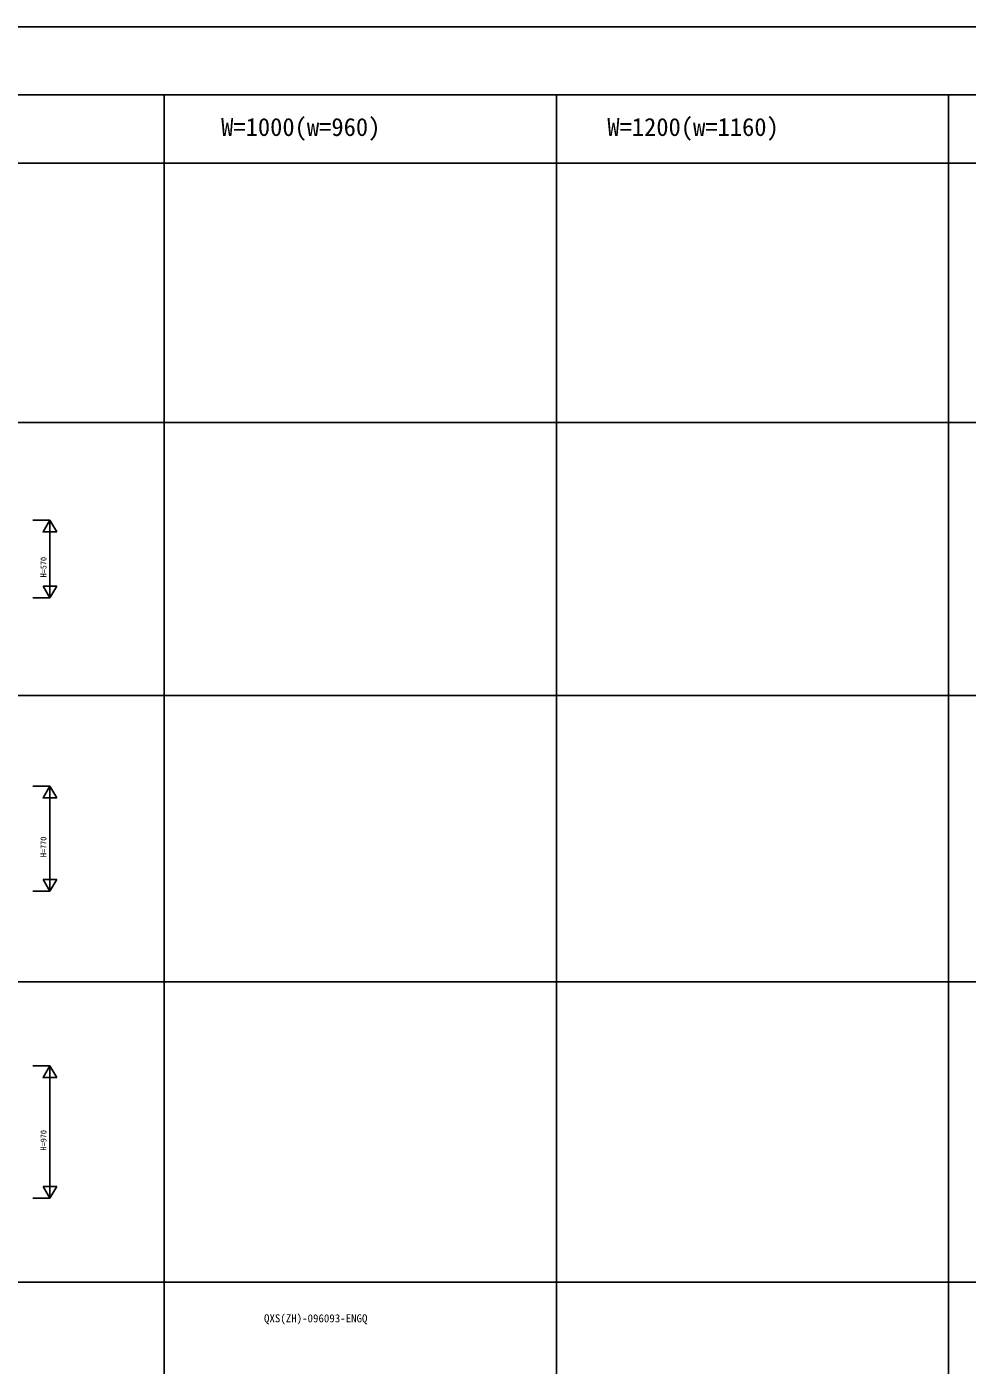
# Model space of a CAD drawing. Units: millimetres, scale not verified. Extents: x -13750 to 13750, y -10000 to 10000.
# Drawn here: x 118 to 7011, y 191 to 10000 of the extents above; entities that cross this region are included whole.
import ezdxf
from ezdxf.enums import TextEntityAlignment as Align

# ---------------------------------------------------------------- set-up
doc = ezdxf.new("R2010")
doc.units = ezdxf.units.MM
doc.header["$LTSCALE"] = 50
for name, color, linetype in [('0-0_0', 3, 'Continuous'), ('0-4_YKK_F1', 7, 'Continuous'), ('0-6_YKK_N1', 2, 'Continuous')]:
    doc.layers.add(name, color=color, linetype=linetype)
doc.styles.add('ＭＳ ゴシック', font='')
doc.styles.get('ＭＳ ゴシック').set_extended_font_data('MS Gothic')

msp = doc.modelspace()

# ---------------------------------------------------------------- linework, layer by layer
at = {"layer": '0-4_YKK_F1'}
for p, q in [((-13750, 10000), (13750, 10000)), ((-13750, 9500), (13250, 9500)), ((1125, -10000), (1125, 9500)), ((4000, -10000), (4000, 9500)), ((6875, -10000), (6875, 9500)), ((-13750, 9000), (13250, 9000)), ((-13750, 7100), (13250, 7100)), ((-13750, 5100), (13250, 5100)), ((-13750, 3000), (13250, 3000)), ((-13750, 800), (13250, 800))]:
    msp.add_line(p, q, dxfattribs=at)
at = {"layer": '0-6_YKK_N1'}
for p, q in [((287.5, 6385), (162.5, 6385)), ((287.5, 5815), (287.5, 6385)), ((337.5, 6298.4), (287.5, 6385)), ((237.5, 5901.6), (287.5, 5815)), ((337.5, 5901.6), (237.5, 5901.6)), ((337.5, 5901.6), (287.5, 5815)), ((162.5, 5815), (287.5, 5815)), ((287.5, 4435), (162.5, 4435)), ((287.5, 3665), (287.5, 4435)), ((337.5, 4348.4), (287.5, 4435)), ((237.5, 3751.6), (287.5, 3665)), ((337.5, 3751.6), (237.5, 3751.6)), ((337.5, 3751.6), (287.5, 3665)), ((162.5, 3665), (287.5, 3665)), ((287.5, 2385), (162.5, 2385)), ((287.5, 1415), (287.5, 2385)), ((337.5, 2298.4), (287.5, 2385)), ((237.5, 1501.6), (287.5, 1415)), ((337.5, 1501.6), (237.5, 1501.6)), ((337.5, 1501.6), (287.5, 1415)), ((162.5, 1415), (287.5, 1415))]:
    msp.add_line(p, q, dxfattribs=at)
for points in [[(337.5, 6298.4), (237.5, 6298.4), (287.5, 6385)], [(337.5, 4348.4), (237.5, 4348.4), (287.5, 4435)], [(337.5, 2298.4), (237.5, 2298.4), (287.5, 2385)]]:
    msp.add_lwpolyline(points, dxfattribs=at)

# ---------------------------------------------------------------- texts
at = {"layer": '0-0_0', "style": 'ＭＳ ゴシック'}
for s, p in [('W=1000(w=960)', (1542.5, 9160)), ('W=1200(w=1160)', (4373.1, 9160))]:
    msp.add_text(s, height=132, dxfattribs=at).set_placement(p, align=Align.BOTTOM_LEFT)
at = {"layer": '0-0_0', "color": 7, "style": 'ＭＳ ゴシック'}
msp.add_text('QXS(ZH)-096093-ENGQ', height=58.65, dxfattribs=at).set_placement((1856.83, 488), align=Align.BOTTOM_LEFT)
at = {"layer": '0-6_YKK_N1', "style": 'ＭＳ ゴシック'}
for s, p in [('H=570', (275.5, 5965)), ('H=770', (275.5, 3915)), ('H=970', (275.5, 1765))]:
    msp.add_text(s, height=43.99, rotation=90, dxfattribs=at).set_placement(p, align=Align.BOTTOM_LEFT)

doc.saveas('drawing.dxf')
